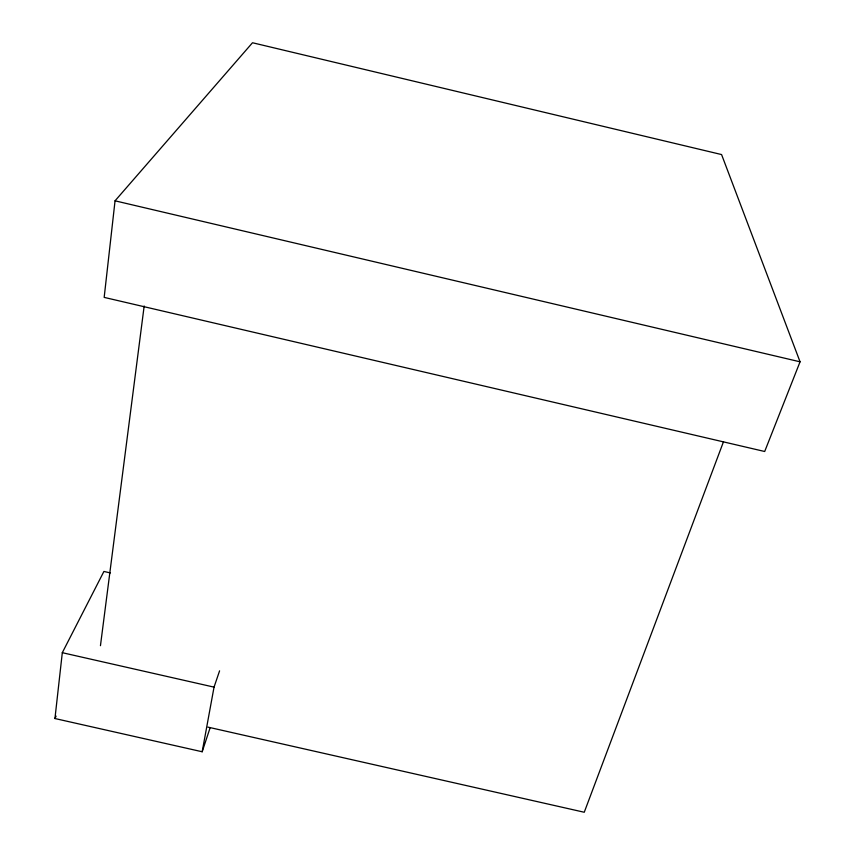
<?xml version="1.0" encoding="UTF-8"?>
<svg xmlns="http://www.w3.org/2000/svg" width="855" height="855" viewBox="0 0 855 855"><rect width="100%" height="100%" fill="white"/><g stroke="black" fill="none" stroke-linecap="round" stroke-linejoin="round"><path stroke-width="1.28" d="M210.106 727.797L202.175 751.759L54.944 718.531L62.308 652.696L103.915 571.45L110.391 572.936M115.051 200.818L104.171 297.39L764.691 451.493L800.056 361.815L721.577 154.563L252.503 42.75L115.051 200.818L800.056 361.815M100.452 645.685L144.174 305.994M202.175 751.759L214.039 687.131L219.585 670.833M723.512 441.672L584.254 812.25L207.904 727.113M54.944 718.531L56.099 716.148M62.308 652.696L214.039 687.131"/></g></svg>
